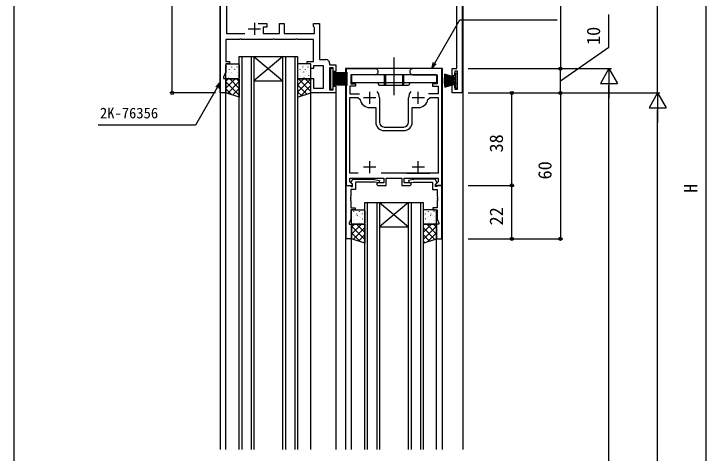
# Model space of a CAD drawing. Units: millimetres, scale not verified. Extents: x -437 to 438, y -681 to 679.
# Drawn here: x -436.7 to -151.7, y 134.7 to 315.3 of the extents above; entities that cross this region are included whole.
import ezdxf
from ezdxf.enums import TextEntityAlignment as Align

# ---------------------------------------------------------------- set-up
doc = ezdxf.new("R2010")
doc.units = ezdxf.units.MM
doc.header["$LTSCALE"] = 4
for name, color, linetype in [('0-2_YKK_11', 7, 'Continuous'), ('0-3_YKK_12', 2, 'Continuous'), ('0-4_YKK_13', 4, 'Continuous'), ('0-6_YKK_D', 6, 'Continuous'), ('0-7_YKK_ZWAK', 7, 'Continuous')]:
    doc.layers.add(name, color=color, linetype=linetype)
doc.styles.add('ＭＳ ゴシック', font='')
doc.styles.get('ＭＳ ゴシック').set_extended_font_data('MS Gothic')

msp = doc.modelspace()

# ---------------------------------------------------------------- linework, layer by layer
at = {"layer": '0-2_YKK_11'}
for p, q in [((-337.7, 311.7), (-337.7, 306.7)), ((-340.2, 309.2), (-335.2, 309.2)), ((-299.9, 292.8), (-287.95, 292.8)), ((-290.2, 278.3), (-290.2, 283.3)), ((-270.2, 278.3), (-270.2, 283.3)), ((-287.7, 280.8), (-292.7, 280.8)), ((-286.2, 280.8), (-286.2, 270.8)), ((-274.2, 270.8), (-274.2, 280.8)), ((-267.7, 280.8), (-272.7, 280.8)), ((-284.2, 267.3), (-276.2, 267.3)), ((-290.2, 249.8), (-290.2, 254.8)), ((-270.2, 249.8), (-270.2, 254.8)), ((-287.7, 252.3), (-292.7, 252.3)), ((-267.7, 252.3), (-272.7, 252.3)), ((-274.917, 249.8), (-285.483, 249.8))]:
    msp.add_line(p, q, dxfattribs=at)
for points in [[(-252.2, 458.8), (-252.2, 282.8), (-256.2, 282.8), (-256.2, 286.3), (-255.4, 286.3), (-255.2, 284.3), (-254.13, 284.3), (-254.13, 287.592), (-254.01, 287.775), (-254.01, 288.325), (-254.13, 288.508), (-254.13, 291.8), (-255.2, 291.8), (-255.4, 289.8), (-256.2, 289.8), (-256.2, 292.8), (-254.4, 292.8), (-254.4, 447.546)], [(-341.999, 442.565), (-349.2, 439.207), (-349.2, 423.094), (-348.938, 422.796), (-348.938, 421.804), (-349.2, 421.506), (-349.2, 333.094), (-348.938, 332.796), (-348.938, 331.804), (-349.2, 331.506), (-349.2, 323.094), (-348.938, 322.796), (-348.938, 321.804), (-349.2, 321.506), (-349.2, 307.3), (-341.554, 307.3)], [(-329.425, 304.92), (-329.975, 304.92), (-330.158, 304.8), (-342.942, 304.8), (-343.125, 304.92), (-343.675, 304.92), (-343.858, 304.8), (-349.4, 304.8), (-349.4, 295.8), (-347.9, 295.8), (-347.9, 294.8), (-349.4, 294.8), (-349.4, 291.445), (-350.4, 289.3), (-350.4, 288.8), (-349.4, 288.8), (-349.4, 282.8), (-351.7, 282.8), (-351.7, 440.8)], [(-336.15, 311.3), (-332.5, 311.3), (-332.5, 309.8), (-334, 309.8), (-334, 307.3), (-327.4, 307.3), (-327.4, 311.3), (-325.4, 311.3), (-325.4, 307.3), (-312.9, 307.3), (-312.9, 309.6), (-313.1, 309.8), (-313.4, 310.1), (-313.4, 311.3), (-310.9, 311.3), (-310.9, 296.5), (-308.2, 296.5)], [(-306.7, 295), (-306.7, 294.4), (-304.2, 294.4), (-304.2, 291.6), (-305.2, 291.6), (-305.2, 293.1), (-306.7, 293.1), (-306.7, 284.1), (-305.2, 284.1), (-305.2, 285.6), (-304.2, 285.6), (-304.2, 282.8), (-314.4, 282.8), (-314.4, 288.8), (-313.4, 288.8), (-313.4, 284.73), (-309.2, 284.73), (-309.2, 294), (-313.4, 294), (-313.4, 292.8), (-314.4, 292.8), (-314.4, 294.8), (-315.9, 294.8), (-315.9, 295.8), (-313.4, 295.8), (-313.4, 299.842), (-313.28, 300.025), (-313.28, 300.575), (-313.4, 300.758), (-313.4, 300.842), (-313.28, 301.025), (-313.28, 301.575), (-313.4, 301.758), (-313.4, 304.8), (-319.942, 304.8), (-320.125, 304.92), (-320.675, 304.92), (-320.858, 304.8), (-329.242, 304.8), (-329.425, 304.92)], [(-299.9, 292.8), (-299.9, 244.8), (-297.424, 244.8), (-297.264, 245.188), (-298.4, 246.324), (-298.4, 247.8), (-284.4, 247.8), (-284.4, 245.8), (-286.9, 245.8), (-287.4, 245.3), (-286.9, 244.8), (-283.4, 244.8), (-283.4, 247.8), (-277, 247.8), (-277, 244.8), (-273.5, 244.8), (-273, 245.3), (-273.5, 245.8), (-276, 245.8), (-276, 247.8), (-262, 247.8), (-262, 246.324), (-263.136, 245.188), (-262.976, 244.8), (-260.5, 244.8), (-260.5, 292.8), (-272.45, 292.8)], [(-287.95, 290.3), (-298, 290.3), (-298, 286.6), (-296, 286.6), (-296, 285.6), (-298.4, 285.6), (-298.4, 282.5), (-294.408, 282.5)], [(-272.45, 290.3), (-262.4, 290.3), (-262.4, 286.6), (-264.4, 286.6), (-264.4, 285.6), (-262, 285.6), (-262, 282.5), (-265.992, 282.5)], [(-294.917, 249.8), (-298.4, 249.8), (-298.4, 281), (-295.136, 281), (-294.148, 280.16)], [(-266.252, 280.16), (-265.264, 281), (-262, 281), (-262, 249.8), (-274.917, 249.8), (-265.483, 249.8)], [(-290.2, 276.8), (-287.7, 276.8), (-287.7, 270.8)], [(-272.7, 270.8), (-272.7, 276.8), (-270.2, 276.8)], [(-284.2, 268.8), (-280.658, 268.8), (-280.475, 268.68), (-279.925, 268.68), (-279.742, 268.8), (-276.2, 268.8)]]:
    msp.add_lwpolyline(points, dxfattribs=at)
for points in [[(-299.9, 222.8), (-299.9, 244.8), (-298.27, 244.8), (-297.97, 244.5), (-297.77, 244.3), (-297.3, 244.3), (-297.3, 245.25), (-297.8, 245.75), (-297.8, 246.088), (-297.1, 247.3), (-289.092, 247.3), (-286.213, 246.792), (-286.387, 245.808), (-288.045, 246.1), (-296.1, 246.1), (-296.1, 243.1), (-297.97, 243.1), (-297.97, 240.308), (-298.09, 240.125), (-298.09, 239.575), (-297.97, 239.392), (-297.97, 239.308), (-298.09, 239.125), (-298.09, 238.575), (-297.97, 238.392), (-297.97, 235.6), (-296.2, 235.6), (-296.2, 234.8), (-297.97, 234.8), (-297.97, 230.865), (-298.7, 229.3), (-298.7, 228.8), (-297.7, 228.8), (-297.7, 222.8)], [(-260.5, 222.8), (-260.5, 244.8), (-262.13, 244.8), (-262.43, 244.5), (-262.63, 244.3), (-263.1, 244.3), (-263.1, 245.25), (-262.6, 245.75), (-262.6, 246.088), (-263.3, 247.3), (-271.308, 247.3), (-274.187, 246.792), (-274.013, 245.808), (-272.355, 246.1), (-264.3, 246.1), (-264.3, 243.1), (-262.43, 243.1), (-262.43, 240.308), (-262.31, 240.125), (-262.31, 239.575), (-262.43, 239.392), (-262.43, 239.308), (-262.31, 239.125), (-262.31, 238.575), (-262.43, 238.392), (-262.43, 235.6), (-264.2, 235.6), (-264.2, 234.8), (-262.43, 234.8), (-262.43, 230.865), (-261.7, 229.3), (-261.7, 228.8), (-262.7, 228.8), (-262.7, 222.8)]]:
    msp.add_lwpolyline(points, close=True, dxfattribs=at)
for centre, radius, start, end in [((-308.2, 295), 1.5, 0.00001, 89.99999), ((-287.95, 291.55), 1.25, 269.99999, 90.00001), ((-272.45, 291.55), 1.25, 89.99999, 270.00001), ((-290.2, 280.8), 4, 359.99998, 40.4398), ((-270.2, 280.8), 4, 139.5602, 180.00002), ((-290.2, 280.8), 4, 189.20689, 270.00001), ((-270.2, 280.8), 4, 269.99999, 350.79311), ((-284.2, 270.8), 3.5, 180.00001, 269.99999), ((-284.2, 270.8), 2, 180.00001, 269.99999), ((-276.2, 270.8), 2, 270.00001, 359.99999), ((-276.2, 270.8), 3.5, 270.00001, 359.99999)]:
    msp.add_arc(centre, radius, start, end, dxfattribs=at)
at = {"layer": '0-3_YKK_12'}
for p, q in [((-351.7, 526.8), (-351.7, 136.2)), ((-251.7, 136.2), (-251.7, 526.8)), ((-343.9, 136.2), (-343.9, 297.8)), ((-342.9, 297.8), (-342.9, 136.2)), ((-338.9, 136.2), (-338.9, 297.8)), ((-337.9, 297.8), (-325.9, 297.8)), ((-337.9, 297.8), (-325.9, 287.8)), ((-325.9, 297.8), (-337.9, 287.8)), ((-325.9, 136.2), (-325.9, 297.8)), ((-324.9, 297.8), (-324.9, 136.2)), ((-320.9, 136.2), (-320.9, 297.8)), ((-260.2, 292.8), (-300.2, 292.8)), ((-300.2, 292.8), (-300.2, 136.2)), ((-260.2, 136.2), (-260.2, 292.8)), ((-337.9, 287.8), (-325.9, 287.8)), ((-349.4, 136.2), (-349.4, 282.8)), ((-314.4, 136.2), (-314.4, 282.8)), ((-304.2, 283.1), (-304.2, 136.2)), ((-292.2, 136.2), (-292.2, 237.8)), ((-291.2, 237.8), (-291.2, 136.2)), ((-287.2, 136.2), (-287.2, 237.8)), ((-286.2, 237.8), (-274.2, 237.8)), ((-286.2, 237.8), (-274.2, 227.8)), ((-274.2, 237.8), (-286.2, 227.8)), ((-274.2, 136.2), (-274.2, 237.8)), ((-273.2, 237.8), (-273.2, 136.2)), ((-269.2, 136.2), (-269.2, 237.8)), ((-286.2, 227.8), (-274.2, 227.8)), ((-297.7, 136.2), (-297.7, 223)), ((-262.7, 136.2), (-262.7, 223))]:
    msp.add_line(p, q, dxfattribs=at)
for points in [[(-343.9, 297.8), (-337.9, 297.8), (-337.9, 136.2)], [(-325.9, 297.8), (-319.9, 297.8), (-319.9, 136.2)], [(-292.2, 237.8), (-286.2, 237.8), (-286.2, 136.2)], [(-274.2, 237.8), (-268.2, 237.8), (-268.2, 136.2)]]:
    msp.add_lwpolyline(points, dxfattribs=at)
at = {"layer": '0-4_YKK_13'}
for p, q in [((-280.252, 297.414), (-280.252, 281.833)), ((-349.4, 289.085), (-349.4, 294.3)), ((-348.9, 294.8), (-344.4, 294.8)), ((-347.974, 294.651), (-347.974, 294.689)), ((-347.521, 294.634), (-347.48, 294.697)), ((-345.731, 294.651), (-345.731, 294.689)), ((-343.9, 294.3), (-343.9, 289.085)), ((-319.9, 294.3), (-319.9, 289.085)), ((-314.9, 294.8), (-319.4, 294.8)), ((-318.821, 294.651), (-318.821, 294.689)), ((-317.583, 294.106), (-317.58, 294.113)), ((-316.579, 294.651), (-316.579, 294.689)), ((-315.611, 293.656), (-315.609, 293.663)), ((-314.4, 289.085), (-314.4, 294.3)), ((-349.185, 293.44), (-349.185, 293.478)), ((-349.185, 291.16), (-349.185, 291.198)), ((-348.491, 291.062), (-348.488, 291.069)), ((-347.974, 292.371), (-347.974, 292.409)), ((-347.662, 293.402), (-347.66, 293.409)), ((-346.967, 291.032), (-346.926, 291.095)), ((-346.942, 293.44), (-346.942, 293.478)), ((-346.942, 291.16), (-346.942, 291.198)), ((-345.791, 292.67), (-345.788, 292.677)), ((-345.731, 292.371), (-345.731, 292.409)), ((-344.7, 293.44), (-344.7, 293.478)), ((-344.7, 291.16), (-344.7, 291.198)), ((-318.821, 292.371), (-318.821, 292.409)), ((-318.311, 292.048), (-318.309, 292.055)), ((-317.79, 293.44), (-317.79, 293.478)), ((-317.79, 291.16), (-317.79, 291.198)), ((-317.351, 291.383), (-317.31, 291.446)), ((-316.579, 292.371), (-316.579, 292.409)), ((-316.352, 291.564), (-316.35, 291.571)), ((-315.547, 293.44), (-315.547, 293.478)), ((-315.547, 291.16), (-315.547, 291.198)), ((-314.481, 290.832), (-314.478, 290.839)), ((-305.2, 291.147), (-299.4, 291.147)), ((-299.696, 292.784), (-299.696, 292.783)), ((-349.4, 287.629), (-348.444, 288.585)), ((-349.4, 284.801), (-345.616, 288.585)), ((-349.219, 289.004), (-349.217, 289.012)), ((-349.185, 288.88), (-349.185, 288.918)), ((-344.4, 288.585), (-348.9, 288.585)), ((-348.302, 289.015), (-348.261, 289.078)), ((-347.974, 290.091), (-347.974, 290.129)), ((-347.821, 288.585), (-343.9, 284.663)), ((-346.942, 288.88), (-346.942, 288.918)), ((-346.519, 290.613), (-346.517, 290.62)), ((-345.731, 290.091), (-345.731, 290.129)), ((-344.993, 288.585), (-343.9, 287.492)), ((-344.925, 289.678), (-344.883, 289.741)), ((-344.7, 288.88), (-344.7, 288.918)), ((-344.56, 290.128), (-344.557, 290.135)), ((-319.9, 286.017), (-317.332, 288.585)), ((-319.9, 283.188), (-314.503, 288.585)), ((-319.537, 288.585), (-314.4, 283.448)), ((-319.4, 288.585), (-314.9, 288.585)), ((-319.052, 289.956), (-319.05, 289.963)), ((-318.821, 290.091), (-318.821, 290.129)), ((-318.686, 289.366), (-318.645, 289.429)), ((-317.79, 288.88), (-317.79, 288.918)), ((-317.181, 289.224), (-317.178, 289.231)), ((-316.709, 288.585), (-314.4, 286.276)), ((-316.579, 290.091), (-316.579, 290.129)), ((-315.547, 288.88), (-315.547, 288.918)), ((-315.309, 290.029), (-315.267, 290.092)), ((-315.209, 288.774), (-315.207, 288.782)), ((-305.2, 290.647), (-299.4, 290.647)), ((-305.2, 290.147), (-299.4, 290.147)), ((-305.2, 289.647), (-299.4, 289.647)), ((-305.2, 289.147), (-299.4, 289.147)), ((-305.2, 288.647), (-299.4, 288.647)), ((-305.2, 288.147), (-299.4, 288.147)), ((-262.752, 290.3), (-297.752, 290.3)), ((-297.752, 290.3), (-297.752, 287.1)), ((-284.252, 290.3), (-284.252, 285.8)), ((-283.752, 290.3), (-283.752, 285.8)), ((-276.752, 290.3), (-276.752, 285.8)), ((-276.252, 290.3), (-276.252, 285.8)), ((-262.752, 290.3), (-262.752, 287.1)), ((-259.631, 288.446), (-254.631, 288.446)), ((-254.631, 288.546), (-259.624, 288.808)), ((-254.631, 288.346), (-259.624, 288.085)), ((-254.631, 288.646), (-259.604, 289.169)), ((-254.631, 288.246), (-259.604, 287.724)), ((-254.631, 287.346), (-259.604, 287.869)), ((-254.631, 288.746), (-259.569, 289.529)), ((-254.631, 287.446), (-259.569, 288.229)), ((-254.631, 288.146), (-259.569, 287.364)), ((-254.631, 288.846), (-259.522, 289.886)), ((-254.631, 288.946), (-259.461, 290.241)), ((-254.631, 289.046), (-259.386, 290.592)), ((-254.931, 288.099), (-254.931, 287.494)), ((-349.4, 287.335), (-343.9, 281.835)), ((-348.771, 282.602), (-343.9, 287.472)), ((-319.9, 286.119), (-316.058, 282.277)), ((-318.868, 281.392), (-314.4, 285.86)), ((-305.2, 287.647), (-299.4, 287.647)), ((-305.2, 287.147), (-299.4, 287.147)), ((-305.2, 286.647), (-299.4, 286.647)), ((-305.2, 286.147), (-299.4, 286.147)), ((-297.752, 287.1), (-262.752, 287.1)), ((-287.002, 287.1), (-286.252, 285.8)), ((-274.252, 285.8), (-286.252, 285.8)), ((-273.501, 287.1), (-274.252, 285.8)), ((-259.631, 287.146), (-254.631, 287.146)), ((-254.631, 287.246), (-259.624, 287.508)), ((-254.631, 287.046), (-259.624, 286.785)), ((-254.631, 286.946), (-259.604, 286.424)), ((-254.631, 286.846), (-259.569, 286.064)), ((-254.631, 286.746), (-259.522, 285.707)), ((-254.631, 286.646), (-259.461, 285.352)), ((-254.631, 286.546), (-259.386, 285.001)), ((-254.931, 286.449), (-254.931, 284.796)), ((-349.4, 284.506), (-346.908, 282.014)), ((-346.62, 281.924), (-343.9, 284.644)), ((-319.9, 283.291), (-318.209, 281.599)), ((-314.738, 282.694), (-314.4, 283.031)), ((-344.47, 281.246), (-343.9, 281.816)), ((-297.7, 229.3), (-297.7, 234.3)), ((-297.2, 234.8), (-292.7, 234.8)), ((-296.683, 234.093), (-296.683, 234.13)), ((-295.234, 234.572), (-295.231, 234.579)), ((-294.441, 234.093), (-294.441, 234.13)), ((-293.362, 233.84), (-293.36, 233.847)), ((-292.2, 234.3), (-292.2, 229.3)), ((-268.2, 234.3), (-268.2, 229.3)), ((-263.2, 234.8), (-267.7, 234.8)), ((-267.038, 233.84), (-267.04, 233.847)), ((-265.959, 234.093), (-265.959, 234.13)), ((-265.166, 234.572), (-265.169, 234.579)), ((-263.717, 234.093), (-263.717, 234.13)), ((-262.7, 229.3), (-262.7, 234.3)), ((-296.683, 231.813), (-296.683, 231.85)), ((-296.062, 232.232), (-296.06, 232.239)), ((-295.472, 233.024), (-295.472, 233.061)), ((-295.312, 232.338), (-295.27, 232.401)), ((-294.441, 231.813), (-294.441, 231.85)), ((-294.091, 231.783), (-294.088, 231.79)), ((-293.269, 230.985), (-293.228, 231.047)), ((-293.229, 233.024), (-293.229, 233.061)), ((-267.131, 230.985), (-267.172, 231.047)), ((-267.171, 233.024), (-267.171, 233.061)), ((-266.309, 231.783), (-266.312, 231.79)), ((-265.959, 231.813), (-265.959, 231.85)), ((-265.088, 232.338), (-265.13, 232.401)), ((-264.928, 233.024), (-264.928, 233.061)), ((-264.338, 232.232), (-264.34, 232.239)), ((-263.717, 231.813), (-263.717, 231.85)), ((-297.7, 227.58), (-296.48, 228.8)), ((-297.7, 224.751), (-293.651, 228.8)), ((-297.7, 228.092), (-292.2, 222.592)), ((-292.7, 228.8), (-297.2, 228.8)), ((-296.791, 230.175), (-296.788, 230.182)), ((-296.683, 229.533), (-296.683, 229.57)), ((-296.647, 230.321), (-296.605, 230.384)), ((-295.58, 228.8), (-292.2, 225.42)), ((-295.472, 230.744), (-295.472, 230.781)), ((-294.832, 229.69), (-294.829, 229.697)), ((-294.441, 229.533), (-294.441, 229.57)), ((-293.229, 230.744), (-293.229, 230.781)), ((-292.96, 228.958), (-292.958, 228.965)), ((-292.751, 228.8), (-292.2, 228.249)), ((-264.82, 228.8), (-268.2, 225.42)), ((-267.649, 228.8), (-268.2, 228.249)), ((-262.7, 228.092), (-268.2, 222.592)), ((-267.7, 228.8), (-263.2, 228.8)), ((-267.44, 228.958), (-267.442, 228.965)), ((-267.171, 230.744), (-267.171, 230.781)), ((-262.7, 224.751), (-266.749, 228.8)), ((-265.959, 229.533), (-265.959, 229.57)), ((-265.568, 229.69), (-265.571, 229.697)), ((-264.928, 230.744), (-264.928, 230.781)), ((-262.7, 227.58), (-263.92, 228.8)), ((-263.753, 230.321), (-263.795, 230.384)), ((-263.717, 229.533), (-263.717, 229.57)), ((-263.609, 230.175), (-263.612, 230.182)), ((-297.7, 225.264), (-294.134, 221.698)), ((-297.03, 222.593), (-292.2, 227.423)), ((-263.37, 222.593), (-268.2, 227.423)), ((-262.7, 225.264), (-266.266, 221.698)), ((-294.869, 221.925), (-292.2, 224.594)), ((-265.531, 221.925), (-268.2, 224.594)), ((-292.709, 221.257), (-292.2, 221.766)), ((-267.691, 221.257), (-268.2, 221.766))]:
    msp.add_line(p, q, dxfattribs=at)
for points in [[(-306.4, 292.897), (-306.4, 284.397), (-305.2, 284.397), (-305.2, 292.897)], [(-349.4, 282.8), (-349.4, 288.585), (-343.9, 288.585), (-343.9, 281.066)], [(-314.4, 282.8), (-314.4, 288.585), (-319.9, 288.585), (-319.9, 281.066)], [(-297.7, 222.8), (-297.7, 228.8), (-292.2, 228.8), (-292.2, 221.1)], [(-262.7, 222.8), (-262.7, 228.8), (-268.2, 228.8), (-268.2, 221.1)]]:
    msp.add_lwpolyline(points, close=True, dxfattribs=at)
for points in [[(-254.131, 290.796), (-254.931, 290.796), (-254.931, 289.144)], [(-254.931, 284.796), (-254.131, 284.796), (-254.131, 290.796)]]:
    msp.add_lwpolyline(points, dxfattribs=at)
for centre, start, end in [((-348.9, 294.3), 90, 180), ((-344.4, 294.3), 0, 90), ((-319.4, 294.3), 90, 180), ((-314.9, 294.3), 0, 90), ((-348.9, 289.085), 180, 270), ((-344.4, 289.085), 270, 0), ((-319.4, 289.085), 180, 270), ((-314.9, 289.085), 270, 0), ((-297.2, 234.3), 90, 180), ((-292.7, 234.3), 0, 90), ((-267.7, 234.3), 90, 180), ((-263.2, 234.3), 0, 90), ((-297.2, 229.3), 180, 270), ((-292.7, 229.3), 270, 0), ((-267.7, 229.3), 180, 270), ((-263.2, 229.3), 270, 0)]:
    msp.add_arc(centre, 0.5, start, end, dxfattribs=at)
at = {"layer": '0-6_YKK_D'}
for p, q in [((-151.703, -66.4), (-151.703, 556.8)), ((-171.703, 282.8), (-171.703, 492.8)), ((-211.698, 458.8), (-211.698, 292.8)), ((-371.5, 282.8), (-371.5, 440.8)), ((-249.7, 292.8), (-210.698, 292.8)), ((-249.7, 292.8), (-190.703, 292.8)), ((-248.7, 292.8), (-210.698, 292.8)), ((-211.698, 282.8), (-211.698, 292.8)), ((-191.703, 292.8), (-195.203, 286.738)), ((-191.703, 292.8), (-188.203, 286.738)), ((-191.703, 292.8), (-191.703, 280.676)), ((-195.203, 286.738), (-188.203, 286.738)), ((-191.703, -56.4), (-191.703, 285.8)), ((-353.7, 282.8), (-372.5, 282.8)), ((-249.7, 282.8), (-210.698, 282.8)), ((-249.7, 282.8), (-210.702, 282.799)), ((-249.7, 282.8), (-170.703, 282.8)), ((-249.7, 282.8), (-170.703, 282.8)), ((-249.7, 282.8), (-230.7, 282.8)), ((-231.7, 244.796), (-231.7, 282.8)), ((-211.702, 282.799), (-211.703, 222.799)), ((-171.703, 282.8), (-175.203, 276.738)), ((-171.703, 282.8), (-168.203, 276.738)), ((-171.703, 282.8), (-171.703, 270.676)), ((-175.203, 276.738), (-168.203, 276.738)), ((-171.703, -66.4), (-171.703, 275.8)), ((-249.7, 244.796), (-230.7, 244.796)), ((-249.7, 244.796), (-230.7, 244.796)), ((-231.7, 222.796), (-231.7, 244.796)), ((-249.7, 222.8), (-210.703, 222.799)), ((-249.7, 222.796), (-230.7, 222.796))]:
    msp.add_line(p, q, dxfattribs=at)
for points in [[(-211.698, 287.8), (-191.703, 301.675), (-191.703, 315.05)], [(-264.687, 292.849), (-263.412, 295.057), (-253.14, 312.849), (-213.061, 312.849)], [(-262.82, 294.715), (-264.687, 292.849), (-264.004, 295.399)], [(-351.701, 287.203), (-352.976, 284.995), (-361.907, 269.525), (-401.986, 269.525)], [(-353.568, 285.336), (-351.701, 287.203), (-352.384, 284.653)]]:
    msp.add_lwpolyline(points, dxfattribs=at)
for centre in [(-211.698, 292.8), (-211.698, 292.8), (-371.5, 282.8), (-231.7, 282.8), (-211.702, 282.799), (-211.698, 282.8), (-231.7, 244.796), (-231.7, 244.796), (-231.7, 222.796), (-211.703, 222.799)]:
    msp.add_circle(centre, 0.637, dxfattribs=at)
at = {"layer": '0-7_YKK_ZWAK'}
msp.add_line((-436.7, 643.8), (-436.7, -681.2), dxfattribs=at)

# ---------------------------------------------------------------- texts
at = {"layer": '0-6_YKK_D', "style": 'ＭＳ ゴシック'}
for s, rotation, p in [('10', 90, (-193.703, 302.524)), ('38', 90, (-233.7, 258.322)), ('60', 89.999, (-213.703, 247.238)), ('H', 90, (-153.703, 241.706)), ('22', 90, (-233.7, 228.342))]:
    msp.add_text(s, height=5.499, rotation=rotation, dxfattribs=at).set_placement(p, align=Align.BOTTOM_LEFT)
msp.add_text('2K-76356', height=4.399, dxfattribs=at).set_placement((-401.242, 271.025), align=Align.BOTTOM_LEFT)

doc.saveas('drawing.dxf')
